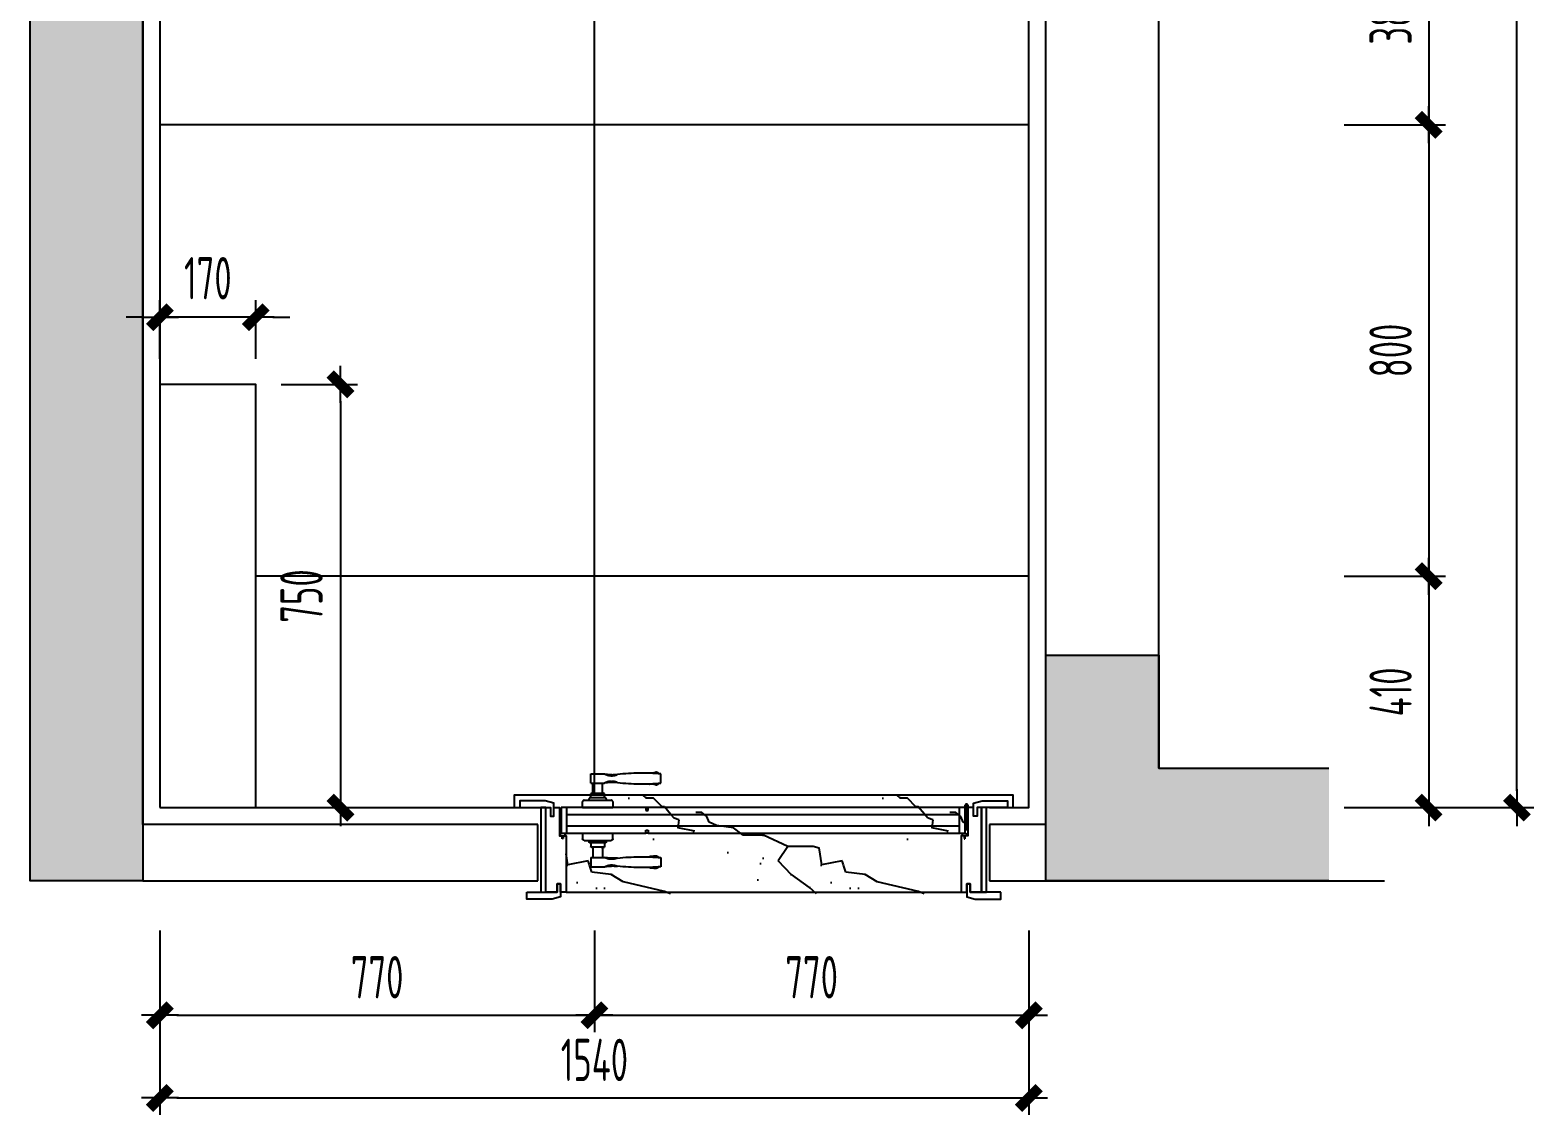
# Model space of a CAD drawing. Header units: inches. Extents: x 96003 to 270950, y -80202 to 65998.
# Drawn here: x 224797 to 227462, y 58090 to 60012 of the extents above; entities that cross this region are included whole.
import ezdxf

# ---------------------------------------------------------------- set-up
doc = ezdxf.new("R2010")
doc.units = ezdxf.units.IN
doc.header["$LTSCALE"] = 10
doc.header["$MEASUREMENT"] = 0
doc.linetypes.add('ACAD_ISO03W100', pattern=[30, 12, -18])
doc.linetypes.add('DASH', pattern=[0.35, 0.25, -0.1])
for name, color, linetype in [('FC-地面造型', 136, 'Continuous'), ('FF-DOOR【门】', 60, 'Continuous'), ('FF-DOOR【门套】', 60, 'Continuous'), ('FF-FINISH【完成面】', 20, 'Continuous'), ('mat', 156, 'Continuous'), ('P-ANNO-DIMS', 250, 'Continuous'), ('WALL', 160, 'Continuous')]:
    doc.layers.add(name, color=color, linetype=linetype)
doc.styles.add('CCD_DIM', font='archs.shx', dxfattribs={"width": 0.7})
doc.dimstyles.new('1.30', dxfattribs={"dimscale": 30, "dimtxt": 2.5, "dimasz": 1, "dimexe": 1, "dimexo": 1.5, "dimgap": 1, "dimtad": 1, "dimdec": 0, "dimrnd": 5, "dimdsep": 46, "dimtxsty": 'CCD_DIM', "dimblk": 'CCD_Dimension_Tick', "dimcen": 1, "dimclrd": 44, "dimclre": 44, "dimclrt": 2, "dimadec": 0, "dimazin": 2, "dimtfac": 1, "dimtdec": 0, "dimtix": 1, "dimtmove": 2, "dimatfit": 3, "dimldrblk": 'CCD_Dimension_Tick', "dimfxl": 5, "dimfxlon": 1, "dimtolj": 1, "dimarcsym": 0})

# ---------------------------------------------------------------- blocks, each defined once
blk = doc.blocks.new('锁具横_现代风格')
at = {"layer": 'mat', "color": 252, "linetype": 'ACAD_ISO03W100', "ltscale": 2}
for p, q in [((-4099.2, 1604.7), (-4099.2, 1614.7)), ((-4045.2, 1614.7), (-4099.2, 1614.7)), ((-4089.6, 1601.7), (-4096.2, 1601.7)), ((-4054.8, 1601.7), (-4089.6, 1601.7)), ((-4087.2, 1599.3), (-4087.2, 1598.7)), ((-4057.2, 1598.7), (-4057.2, 1599.3)), ((-4048.2, 1601.7), (-4054.8, 1601.7)), ((-4045.2, 1614.7), (-4045.2, 1604.7)), ((-4085.7, 1597.2), (-4058.7, 1597.2)), ((-4084.2, 1597.2), (-4084.2, 1590.1)), ((-4083.9, 1589.8), (-4060.5, 1589.8)), ((-4060.2, 1597.2), (-4060.2, 1590.1)), ((-4183.9, 1571.2), (-4183.9, 1555)), ((-4183.9, 1571.2), (-4183.9, 1555)), ((-4060.2, 1571.2), (-4084.2, 1571.2)), ((-4060.2, 1555), (-4084.2, 1555)), ((-4060.2, 1571.2), (-4060.2, 1555))]:
    blk.add_line(p, q, dxfattribs=at)
for points in [[(-4180.6, 1571.4, -0.28759), (-4174.6, 1574.1, 0.060586), (-4164.5, 1573, -0.212877), (-4163.5, 1572.1)], [(-4084, 1589.8, -0.34884), (-4080.6, 1587.2), (-4080.6, 1571.2)], [(-4060.9, 1589.8, 0.311671), (-4063.8, 1587.2), (-4063.8, 1571.2)], [(-4180.6, 1554.8, 0.28759), (-4174.6, 1552.1, -0.060586), (-4164.5, 1553.2, 0.212877), (-4163.5, 1554.1)]]:
    blk.add_lwpolyline(points, format="xyb", dxfattribs=at)
for centre, radius, start, end in [((-4096.2, 1604.7), 3, 180, 270), ((-4089.6, 1599.3), 2.4, 0, 90), ((-4054.8, 1599.3), 2.4, 90, 180), ((-4048.2, 1604.7), 3, 270, 0), ((-4150.3, 1151.7), 420.9, 84.1517, 94.5775), ((-4085.7, 1598.7), 1.5, 180, 270), ((-4083.9, 1590.1), 0.3, 180, 270), ((-4060.5, 1590.1), 0.3, 270, 0), ((-4058.7, 1598.7), 1.5, 270, 0), ((-4150.3, 1974.5), 420.9, 265.4225, 275.8483), ((-4096.7, 1594.7), 26.6, 246.1775, 298.0384), ((-4098.6, 1650.8), 80.9, 263.7444, 280.1567), ((-4096.7, 1531.5), 26.6, 61.9616, 113.8225), ((-4098.6, 1475.4), 80.9, 79.8433, 96.2556), ((-4137.3, 596.4), 976.3, 86.8799, 86.8872)]:
    blk.add_arc(centre, radius, start, end, dxfattribs=at)
blk = doc.blocks.new('*U44')
at = {"layer": 'FF-DOOR【门】', "color": 8, "linetype": 'DASH', "ltscale": 0.5}
for p, q in [((-756, 50, 0), (-756, 48.6, 0)), ((-756, 50, 0), (-746, 50, 0)), ((-755.7, 48.3, 0), (-754.8, 48.3, 0)), ((-746.3, 48.3, 0), (-747.2, 48.3, 0)), ((-746, 50, 0), (-746, 48.6, 0)), ((-744, 45), (-744, 0)), ((-48, 45), (-48, 0)), ((-44, 50), (-44, 48.6)), ((-34, 50), (-44, 50)), ((-43.7, 48.3), (-42.8, 48.3)), ((-35.5, 38.9, 0), (-35.5, -0.1, 0)), ((-34.3, 48.3), (-35.2, 48.3)), ((-34, 50), (-34, 48.6)), ((-39.5, -3.1, 0), (-31.5, -3.1, 0)), ((-35.5, -0.1, 0), (-35.5, -7.1, 0))]:
    blk.add_line(p, q, dxfattribs=at)
at = {"layer": 'FF-DOOR【门】', "color": 8, "linetype": 'DASH', "ltscale": 0.5, "elevation": 0}
blk.add_lwpolyline([(-751.9, 50), (-750.1, 50), (-750.1, 55.3), (-751.9, 55.3)], close=True, dxfattribs=at)
at = {"layer": 'FF-DOOR【门】', "color": 8, "linetype": 'DASH', "ltscale": 0.5}
for points in [[(-38.1, 50), (-39.9, 50), (-39.9, 55.3), (-38.1, 55.3)], [(-604, 40), (-600, 40), (-600, 45.5), (-604, 45.5)], [(-604, 5), (-600, 5), (-600, -0.5), (-604, -0.5)]]:
    blk.add_lwpolyline(points, close=True, dxfattribs=at)
for points in [[(-754, 45), (-604, 45)], [(-604, 0), (-754, 0), (-754, 45)], [(-48, 33), (-744, 33)], [(-604, 45), (-604, 40), (-600, 40), (-600, 45)], [(-600, 45), (-38, 45), (-38, 0), (-600, 0)], [(-744, 12), (-48, 12)]]:
    blk.add_lwpolyline(points, dxfattribs=at)
at = {"layer": 'FF-DOOR【门】', "color": 8, "linetype": 'DASH', "ltscale": 0.5, "elevation": 0}
blk.add_lwpolyline([(-37.5, -0.9), (-37.5, 38.9), (-33.5, 38.9), (-33.5, -0.9)], dxfattribs=at)
at = {"layer": 'FF-DOOR【门】', "color": 8, "linetype": 'DASH', "ltscale": 0.5}
for radius in [3, 2.5]:
    blk.add_circle((-35.5, -3.1, 0), radius, dxfattribs=at)
for centre in [(-751, 48.8, 0), (-39, 48.8)]:
    blk.add_arc(centre, 3.84, 188.5071, 351.4929, dxfattribs=at)
for centre, major_axis in [((-755.7, 48.6, 0), (0.212, 0.212)), ((-746.3, 48.6, 0), (-0.212, 0.212))]:
    blk.add_ellipse(centre, major_axis=major_axis, ratio=1, start_param=2.356194, end_param=3.926991, dxfattribs=at)
at = {"layer": 'FF-DOOR【门】', "color": 8, "linetype": 'DASH', "ltscale": 0.5, "extrusion": (0, 0, -1)}
for centre, major_axis in [((-43.7, 48.6), (0.212, 0.212)), ((-34.3, 48.6), (-0.212, 0.212))]:
    blk.add_ellipse(centre, major_axis=major_axis, ratio=1, start_param=2.356194, end_param=3.926991, dxfattribs=at)
at = {"layer": 'FF-DOOR【门套】', "elevation": 0}
for points in [[(-815, 150), (-761, 150), (-761, 135), (-755, 135), (-755, 150), (-755, 158), (-770, 162), (-770, 162), (-815, 162), (-815, 150)], [(-745, 150), (-755, 150), (-755, 135), (-761, 135), (-761, 150), (-781, 150), (-781, 0), (-773, 0), (-773, 15), (-767, 15), (-767, 0), (-757, 0), (-757, 50), (-745, 50), (-745, 150)], [(-827, 0), (-773, 0), (-773, 15), (-767, 15), (-767, 0), (-767, -8), (-782, -12), (-782, -12), (-827, -12), (-827, 0)]]:
    blk.add_lwpolyline(points, dxfattribs=at)
at = {"layer": 'FF-DOOR【门套】'}
for points in [[(25, 150), (-29, 150), (-29, 135), (-35, 135), (-35, 150), (-35, 158), (-20, 162), (-20, 162), (25, 162), (25, 150)], [(-45, 150), (-35, 150), (-35, 135), (-29, 135), (-29, 150), (-9, 150), (-9, 0), (-17, 0), (-17, 15), (-23, 15), (-23, 0), (-33, 0), (-33, 50), (-45, 50), (-45, 150)], [(37, 0), (-17, 0), (-17, 15), (-23, 15), (-23, 0), (-23, -8), (-8, -12), (-8, -12), (37, -12), (37, 0)]]:
    blk.add_lwpolyline(points, dxfattribs=at)
at = {"layer": 'FF-DOOR【门套】', "elevation": 0}
blk.add_lwpolyline([(-781, 0), (-790, 0), (-790, 150), (-781, 150)], close=True, dxfattribs=at)
at = {"layer": 'FF-DOOR【门套】'}
blk.add_lwpolyline([(0, 0), (-9, 0), (-9, 150), (0, 150)], close=True, dxfattribs=at)
at = {"layer": 'FF-DOOR【门】', "color": 8, "linetype": 'DASH', "ltscale": 0.5, "rotation": 180}
blk.add_blockref('锁具横_现代风格', (-4761.3, 1659.7), dxfattribs=at)
at = {"layer": 'FF-DOOR【门】', "color": 8, "linetype": 'DASH', "ltscale": 0.5, "xscale": -1}
blk.add_blockref('锁具横_现代风格', (-4761.3, -1614.7), dxfattribs=at)
blk = doc.blocks.new('CCD_Dimension_Tick')
at = {"color": 0, "linetype": 'ByBlock'}
for p, q in [((-1.091, 0), (0, 0)), ((0, 0), (1.091, 0))]:
    blk.add_line(p, q, dxfattribs=at)
at = {"color": 0, "linetype": 'Continuous', "const_width": 0.608}
blk.add_lwpolyline([(-0.61, -0.61), (0.61, 0.61)], dxfattribs=at)
blk = doc.blocks.new('*D527')
at = {"layer": 'Defpoints', "color": 0, "linetype": 'ByBlock', "transparency": 16777216}
for p in [(226567.1, 60224.5, 0), (226861.6, 59844.5), (227275.5, 59844.5)]:
    blk.add_point(p, dxfattribs=at)
at = {"layer": 'FF-FINISH【完成面】', "color": 44, "linetype": 'ByBlock', "lineweight": -2, "transparency": 16777216}
for p, q in [((227125.5, 60224.5), (227305.5, 60224.5)), ((227275.5, 60194.5), (227275.5, 59874.5)), ((227125.5, 59844.5), (227305.5, 59844.5))]:
    blk.add_line(p, q, dxfattribs=at)
at = {"layer": 'FF-FINISH【完成面】', "color": 44, "linetype": 'ByBlock', "lineweight": -2, "transparency": 16777216, "xscale": 30, "yscale": 30, "zscale": 30}
for p, rotation in [((227275.5, 60224.5), 90), ((227275.5, 59844.5), 270)]:
    blk.add_blockref('CCD_Dimension_Tick', p, dxfattribs=dict(at, rotation=rotation))
at = {"layer": 'FF-FINISH【完成面】', "color": 2, "linetype": 'ByBlock', "transparency": 16777216, "insert": (227208, 60034.5), "char_height": 75, "attachment_point": 5, "rotation": 90, "style": 'CCD_DIM'}
blk.add_mtext('\\A1;380', dxfattribs=at)
blk = doc.blocks.new('*D528')
at = {"layer": 'Defpoints', "color": 0, "linetype": 'ByBlock', "transparency": 16777216}
for p in [(226861.6, 59844.5), (226861.6, 59044.5), (227275.5, 59044.5)]:
    blk.add_point(p, dxfattribs=at)
at = {"layer": 'FF-FINISH【完成面】', "color": 44, "linetype": 'ByBlock', "lineweight": -2, "transparency": 16777216}
for p, q in [((227125.5, 59844.5), (227305.5, 59844.5)), ((227275.5, 59814.5), (227275.5, 59074.5)), ((227125.5, 59044.5), (227305.5, 59044.5))]:
    blk.add_line(p, q, dxfattribs=at)
at = {"layer": 'FF-FINISH【完成面】', "color": 44, "linetype": 'ByBlock', "lineweight": -2, "transparency": 16777216, "xscale": 30, "yscale": 30, "zscale": 30}
for p, rotation in [((227275.5, 59844.5), 90), ((227275.5, 59044.5), 270)]:
    blk.add_blockref('CCD_Dimension_Tick', p, dxfattribs=dict(at, rotation=rotation))
at = {"layer": 'FF-FINISH【完成面】', "color": 2, "linetype": 'ByBlock', "transparency": 16777216, "insert": (227208, 59444.5), "char_height": 75, "attachment_point": 5, "rotation": 90, "style": 'CCD_DIM'}
blk.add_mtext('\\A1;800', dxfattribs=at)
blk = doc.blocks.new('*D529')
at = {"layer": 'Defpoints', "color": 0, "linetype": 'ByBlock', "transparency": 16777216}
for p in [(226861.6, 59044.5), (226861.6, 58634.5), (227275.5, 58634.5)]:
    blk.add_point(p, dxfattribs=at)
at = {"layer": 'FF-FINISH【完成面】', "color": 44, "linetype": 'ByBlock', "lineweight": -2, "transparency": 16777216}
for p, q in [((227125.5, 59044.5), (227305.5, 59044.5)), ((227275.5, 59014.5), (227275.5, 58664.5)), ((227125.5, 58634.5), (227305.5, 58634.5))]:
    blk.add_line(p, q, dxfattribs=at)
at = {"layer": 'FF-FINISH【完成面】', "color": 44, "linetype": 'ByBlock', "lineweight": -2, "transparency": 16777216, "xscale": 30, "yscale": 30, "zscale": 30}
for p, rotation in [((227275.5, 59044.5), 90), ((227275.5, 58634.5), 270)]:
    blk.add_blockref('CCD_Dimension_Tick', p, dxfattribs=dict(at, rotation=rotation))
at = {"layer": 'FF-FINISH【完成面】', "color": 2, "linetype": 'ByBlock', "transparency": 16777216, "insert": (227208, 58839.5), "char_height": 75, "attachment_point": 5, "rotation": 90, "style": 'CCD_DIM'}
blk.add_mtext('\\A1;410', dxfattribs=at)
blk = doc.blocks.new('*D530')
at = {"layer": 'Defpoints', "color": 0, "linetype": 'ByBlock', "transparency": 16777216}
for p in [(227125.5, 61674.5), (227432, 61674.5), (227125.5, 58634.5)]:
    blk.add_point(p, dxfattribs=at)
at = {"layer": 'FF-FINISH【完成面】', "color": 44, "linetype": 'ByBlock', "lineweight": -2, "transparency": 16777216}
for p, q in [((227282, 61674.5), (227462, 61674.5)), ((227432, 58664.5), (227432, 61644.5)), ((227282, 58634.5), (227462, 58634.5))]:
    blk.add_line(p, q, dxfattribs=at)
at = {"layer": 'FF-FINISH【完成面】', "color": 44, "linetype": 'ByBlock', "lineweight": -2, "transparency": 16777216, "xscale": 30, "yscale": 30, "zscale": 30}
for p, rotation in [((227432, 61674.5), 90), ((227432, 58634.5), 270)]:
    blk.add_blockref('CCD_Dimension_Tick', p, dxfattribs=dict(at, rotation=rotation))
at = {"layer": 'FF-FINISH【完成面】', "color": 2, "linetype": 'ByBlock', "transparency": 16777216, "insert": (227364.5, 60154.5), "char_height": 75, "attachment_point": 5, "rotation": 90, "style": 'CCD_DIM'}
blk.add_mtext('\\A1;3040', dxfattribs=at)
blk = doc.blocks.new('*D531')
at = {"layer": 'Defpoints', "color": 0, "linetype": 'ByBlock', "transparency": 16777216}
for p in [(225027.1, 59044.5, 0), (225797.1, 59044.5, 0), (225797.1, 58266.5)]:
    blk.add_point(p, dxfattribs=at)
at = {"layer": 'FF-FINISH【完成面】', "color": 44, "linetype": 'ByBlock', "lineweight": -2, "transparency": 16777216}
for p, q in [((225027.1, 58416.5), (225027.1, 58236.5)), ((225797.1, 58416.5), (225797.1, 58236.5)), ((225057.1, 58266.5), (225767.1, 58266.5))]:
    blk.add_line(p, q, dxfattribs=at)
at = {"layer": 'FF-FINISH【完成面】', "color": 44, "linetype": 'ByBlock', "lineweight": -2, "transparency": 16777216, "xscale": 30, "yscale": 30, "zscale": 30, "rotation": 180}
blk.add_blockref('CCD_Dimension_Tick', (225027.1, 58266.5), dxfattribs=at)
at = {"layer": 'FF-FINISH【完成面】', "color": 44, "linetype": 'ByBlock', "lineweight": -2, "transparency": 16777216, "xscale": 30, "yscale": 30, "zscale": 30}
blk.add_blockref('CCD_Dimension_Tick', (225797.1, 58266.5), dxfattribs=at)
at = {"layer": 'FF-FINISH【完成面】', "color": 2, "linetype": 'ByBlock', "transparency": 16777216, "insert": (225412.1, 58334), "char_height": 75, "attachment_point": 5, "style": 'CCD_DIM'}
blk.add_mtext('\\A1;770', dxfattribs=at)
blk = doc.blocks.new('*D532')
at = {"layer": 'Defpoints', "color": 0, "linetype": 'ByBlock', "transparency": 16777216}
for p in [(225797.1, 59044.5, 0), (226567.1, 59044.5), (226567.1, 58266.5)]:
    blk.add_point(p, dxfattribs=at)
at = {"layer": 'FF-FINISH【完成面】', "color": 44, "linetype": 'ByBlock', "lineweight": -2, "transparency": 16777216}
for p, q in [((225797.1, 58416.5), (225797.1, 58236.5)), ((226567.1, 58416.5), (226567.1, 58236.5)), ((225827.1, 58266.5), (226537.1, 58266.5))]:
    blk.add_line(p, q, dxfattribs=at)
at = {"layer": 'FF-FINISH【完成面】', "color": 44, "linetype": 'ByBlock', "lineweight": -2, "transparency": 16777216, "xscale": 30, "yscale": 30, "zscale": 30, "rotation": 180}
blk.add_blockref('CCD_Dimension_Tick', (225797.1, 58266.5), dxfattribs=at)
at = {"layer": 'FF-FINISH【完成面】', "color": 44, "linetype": 'ByBlock', "lineweight": -2, "transparency": 16777216, "xscale": 30, "yscale": 30, "zscale": 30}
blk.add_blockref('CCD_Dimension_Tick', (226567.1, 58266.5), dxfattribs=at)
at = {"layer": 'FF-FINISH【完成面】', "color": 2, "linetype": 'ByBlock', "transparency": 16777216, "insert": (226182.1, 58334), "char_height": 75, "attachment_point": 5, "style": 'CCD_DIM'}
blk.add_mtext('\\A1;770', dxfattribs=at)
blk = doc.blocks.new('*D533')
at = {"layer": 'Defpoints', "color": 0, "linetype": 'ByBlock', "transparency": 16777216}
for p in [(225027.07781, 58416.5), (226567.07781, 58416.5), (226567.07781, 58120)]:
    blk.add_point(p, dxfattribs=at)
at = {"layer": 'FF-FINISH【完成面】', "color": 44, "linetype": 'ByBlock', "lineweight": -2, "transparency": 16777216}
for p, q in [((225027.07781, 58270), (225027.07781, 58090)), ((226567.07781, 58270), (226567.07781, 58090)), ((225057.07781, 58120), (226537.07781, 58120))]:
    blk.add_line(p, q, dxfattribs=at)
at = {"layer": 'FF-FINISH【完成面】', "color": 44, "linetype": 'ByBlock', "lineweight": -2, "transparency": 16777216, "xscale": 30, "yscale": 30, "zscale": 30, "rotation": 180}
blk.add_blockref('CCD_Dimension_Tick', (225027.07781, 58120), dxfattribs=at)
at = {"layer": 'FF-FINISH【完成面】', "color": 44, "linetype": 'ByBlock', "lineweight": -2, "transparency": 16777216, "xscale": 30, "yscale": 30, "zscale": 30}
blk.add_blockref('CCD_Dimension_Tick', (226567.07781, 58120), dxfattribs=at)
at = {"layer": 'FF-FINISH【完成面】', "color": 2, "linetype": 'ByBlock', "transparency": 16777216, "insert": (225797.07781, 58187.5), "char_height": 75, "attachment_point": 5, "style": 'CCD_DIM'}
blk.add_mtext('\\A1;1540', dxfattribs=at)
blk = doc.blocks.new('*D856')
at = {"layer": 'Defpoints', "color": 0, "linetype": 'ByBlock', "transparency": 16777216}
for p in [(225197.1, 59384.5), (224933.2, 58634.5), (225347.1, 58634.5)]:
    blk.add_point(p, dxfattribs=at)
at = {"layer": 'FF-FINISH【完成面】', "color": 44, "linetype": 'ByBlock', "lineweight": -2, "transparency": 16777216}
for p, q in [((225242.1, 59384.5), (225377.1, 59384.5)), ((225347.1, 59354.5), (225347.1, 58664.5)), ((225197.1, 58634.5), (225377.1, 58634.5))]:
    blk.add_line(p, q, dxfattribs=at)
at = {"layer": 'FF-FINISH【完成面】', "color": 44, "linetype": 'ByBlock', "lineweight": -2, "transparency": 16777216, "xscale": 30, "yscale": 30, "zscale": 30}
for p, rotation in [((225347.1, 59384.5), 90), ((225347.1, 58634.5), 270)]:
    blk.add_blockref('CCD_Dimension_Tick', p, dxfattribs=dict(at, rotation=rotation))
at = {"layer": 'FF-FINISH【完成面】', "color": 2, "linetype": 'ByBlock', "transparency": 16777216, "insert": (225278, 59009.5), "char_height": 75, "attachment_point": 5, "rotation": 90, "style": 'CCD_DIM'}
blk.add_mtext('\\A1;750', dxfattribs=at)
blk = doc.blocks.new('*D857')
at = {"layer": 'Defpoints', "color": 0, "linetype": 'ByBlock', "transparency": 16777216}
for p in [(225027.1, 59503.5), (225027.1, 59384.5), (225197.1, 59384.5)]:
    blk.add_point(p, dxfattribs=at)
at = {"layer": 'FF-FINISH【完成面】', "color": 44, "linetype": 'ByBlock', "lineweight": -2, "transparency": 16777216}
for p, q in [((225027.1, 59429.5), (225027.1, 59533.5)), ((225197.1, 59429.5), (225197.1, 59533.5)), ((224997.1, 59503.5), (224967.1, 59503.5)), ((225197.1, 59503.5), (225027.1, 59503.5)), ((225227.1, 59503.5), (225257.1, 59503.5))]:
    blk.add_line(p, q, dxfattribs=at)
at = {"layer": 'FF-FINISH【完成面】', "color": 44, "linetype": 'ByBlock', "lineweight": -2, "transparency": 16777216, "xscale": 30, "yscale": 30, "zscale": 30}
blk.add_blockref('CCD_Dimension_Tick', (225027.1, 59503.5), dxfattribs=at)
at = {"layer": 'FF-FINISH【完成面】', "color": 44, "linetype": 'ByBlock', "lineweight": -2, "transparency": 16777216, "xscale": 30, "yscale": 30, "zscale": 30, "rotation": 180}
blk.add_blockref('CCD_Dimension_Tick', (225197.1, 59503.5), dxfattribs=at)
at = {"layer": 'FF-FINISH【完成面】', "color": 2, "linetype": 'ByBlock', "transparency": 16777216, "insert": (225112.1, 59572.6), "char_height": 75, "attachment_point": 5, "style": 'CCD_DIM'}
blk.add_mtext('\\A1;170', dxfattribs=at)

msp = doc.modelspace()

# ---------------------------------------------------------------- hatches: boundary and pattern name
at = {"linetype": 'ByBlock'}
msp.add_hatch(color=8, dxfattribs=at).paths.add_polyline_path([(227098.6, 58504.5), (227098.6, 58704.5), (226797.1, 58704.5), (226797.1, 58904.5), (226597.1, 58904.5), (226597.1, 58504.5)])
at = {"layer": 'FC-地面造型', "linetype": 'ByBlock'}
h = msp.add_hatch(dxfattribs=at)
h.set_pattern_fill('大理石', color=250, scale=100, angle=90, double=1)
h.set_pattern_definition([(131.98721, (102187.786, 56815.225), (-450.00001, 599.99999), [9.6097, -2008.4338]), (158.19859, (102202.786, 56672.37), (-900, 300), [34.6189, -2388.7052]), (150.945396, (102219.93, 56665.225), (-450.000013, 299.99998), [14.708, -3073.9809]), (180, (102207.07, 56672.37), (1e-13, 300), [4.2857, -445.7143]), (161.56505, (102196.36, 56812.37), (-450, 6e-07), [9.0351, -939.6482]), (261.469234, (102196.357, 56812.37), (-3e-06, -299.999999), [14.4455, -3019.1166]), (169.215702, (102224.214, 56792.37), (-1800.000001, 300.000001), [30.5394, -3176.0943]), (152.132996, (102087.072, 56566.654), (-2250.0000088, 1199.9999854), [70.2946, -14691.5649]), (90, (102021.1, 56570.97), (-450, 1e-13), [0, -300]), (154.983106, (101939.214, 56765.225), (-1349.999999, 600.0000015), [47.2941, -4918.5894]), (171.43911, (102117.072, 56880.939), (-4049.99997446, 599.999999), [67.177, -14040.0018]), (172.874984, (102076.357, 56715.225), (-2250.0000023, 299.999982), [34.5525, -7221.4794]), (166.75948, (102170.643, 56685.225), (-1349.999999, 300.000003), [74.8468, -7784.0652]), (90, (102170.42, 56638.46), (-450, 1e-13), [0, -300]), (90, (102175.24, 56643.3), (-450, 1e-13), [0, -300]), (90, (102151.16, 56677), (-450, 1e-13), [0, -300]), (90, (102098.17, 56667.4), (-450, 1e-13), [0, -300]), (149.036243, (102097.786, 56702.368), (-450.000013, 299.999976), [24.9898, -5222.8668]), (90, (102077.2, 56715.2), (-450, 1e-13), [0, -300]), (90, (102093.35, 56677), (-450, 1e-13), [0, -300]), (90, (102064.45, 56691.5), (-450, 1e-13), [0, -300]), (90, (102107.8, 56677), (-450, 1e-13), [0, -300]), (140.19443, (102138.5, 56850.94), (-450, 300), [11.1575, -2331.9174]), (180, (102151.36, 56850.94), (1e-13, 300), [12.8571, -437.1428]), (133.66778, (102166.357, 56835.225), (-899.999998, 900.000001), [21.7242, -4540.3476]), (180, (102170.64, 56835.23), (1e-13, 300), [4.2857, -445.7143]), (129.80557, (102181.357, 56822.368), (-450.000018, 599.999986), [16.7362, -3497.8761]), (90, (102151.16, 56778.25), (-450, 1e-13), [0, -300]), (90, (102137.56, 56851.6), (-450, 1e-13), [0, -300]), (90, (102137.56, 56851.6), (-450, 1e-13), [0, -300]), (119.357754, (102129.93, 56858.08), (-450.000003, 899.999998), [26.2251, -2727.4089]), (90, (102107.8, 56850.55), (-450, 1e-13), [0, -300]), (236.309932, (101939.214, 56765.225), (-449.999992, -600.000004), [30.9047, -3214.0914]), (98.130102, (101999.214, 56732.368), (-449.9999973, 2999.999979), [30.3046, -6333.6564]), (137.862405, (102007.786, 56665.225), (-1349.9999987, 1200.0000005), [40.4566, -8455.4247]), (104.620874, (102024.929, 56599.51), (-450.0000188, 1799.999995), [67.9135, -7063.005]), (90, (101997, 56624), (-450, 1e-13), [0, -300]), (108.43495, (102042.07, 56719.51), (-449.999999, 1200), [13.5526, -2832.4972]), (106.699244, (102037.79, 56732.37), (-2.5e-05, 299.999994), [7.4574, -1558.5886]), (191.093723, (102035.643, 56739.51), (-3149.9999705, -600.0000052), [37.1222, -7758.5496]), (90, (102016.28, 56701.1), (-450, 1e-13), [0, -300]), (90, (101998.37, 56732.2), (-450, 1e-13), [0, -300]), (90, (102050, 56691.5), (-450, 1e-13), [0, -300]), (90, (101953.65, 56652.9), (-450, 1e-13), [0, -300]), (90, (101972.92, 56638.46), (-450, 1e-13), [0, -300]), (134.144903, (101945.643, 56715.225), (-900, 900.0000015), [33.8439, -7073.3706]), (144.582945, (101977.786, 56692.368), (-449.9999982, 300.0000008), [39.4413, -8243.2212]), (90, (101945.35, 56715.63), (-450, 1e-13), [0, -300]), (90, (101968.1, 56672.2), (-450, 1e-13), [0, -300]), (90, (101945.35, 56715.63), (-450, 1e-13), [0, -300]), (90, (101978.5, 56692.4), (-450, 1e-13), [0, -300]), (165.068583, (101994.93, 56762.37), (-1350, 300), [11.0887, -2317.5375]), (180, (101984.2, 56765.23), (1e-13, 300), [45, -405]), (140.19443, (101795.643, 56818.08), (-450, 300), [11.1575, -2331.9174]), (90, (101891.03, 56734.86), (-450, 1e-13), [0, -300]), (90, (101895.85, 56744.5), (-450, 1e-13), [0, -300]), (90, (101886.2, 56705.94), (-450, 1e-13), [0, -300]), (90, (101833.23, 56754.15), (-450, 1e-13), [0, -300]), (143.130102, (101859.93, 56785.225), (-450, 300.0000004), [21.4286, -4478.5713]), (180, (101896.36, 56785.23), (1e-13, 300), [36.4286, -413.5714]), (90, (101895.63, 56785.27), (-450, 1e-13), [0, -300]), (113.19859, (101799.93, 56808.08), (-450, 900), [10.8797, -2273.8522]), (156.03751, (101806.36, 56805.225), (-900, 300), [7.0349, -1470.2938]), (156.03751, (101812.79, 56802.37), (-900, 300), [7.0349, -1470.2938]), (171.869898, (101842.786, 56798.082), (-2250.0000002, 300.0000013), [30.3046, -6333.6564]), (180, (101787.07, 56825.23), (1e-13, 300), [10.7143, -439.2857]), (90, (101772.07, 56792.27), (-450, 1e-13), [0, -300])])
h.paths.add_polyline_path([(226447.1, 58481.6), (226447.1, 58581.5), (226459.1, 58581.5), (226459.1, 58656.5), (225735.1, 58656.5), (225735.1, 58581.5), (225747.1, 58581.5), (225747.1, 58481.6)])
edge = h.paths.add_edge_path(flags=16)
edge.add_arc((226364.8, 58622.6), 80.9, 263.7444, 280.1522, ccw=False)
edge.add_arc((226366.7, 58566.5), 26.6, 246.1775, 297.7191)
edge = h.paths.add_edge_path(flags=16)
edge.add_arc((226366.7, 58503.3), 26.6, 61.9616, 113.8225, ccw=False)
edge.add_line((226379.2, 58526.8), (226379.4, 58526.8))
edge.add_arc((226364.8, 58447.2), 80.9, 79.5735, 95.5724)
edge.add_arc((226313.1, 58946.3), 420.9, 268.1895, 275.9797, ccw=False)
edge.add_arc((226298.4, 58526.6), 1.7, 251.0835, 326.5798, ccw=False)
edge.add_arc((226298.2, 58482.9), 42.1, 90.53, 101.6465)
edge.add_arc((226287.9, 58530.1), 6.22, 180, 286.5915, ccw=False)
edge.add_line((226281.7, 58530.1), (226279.5, 58526.8))
edge.add_arc((226313.1, 58946.3), 420.9, 265.423, 275.8483)
edge = h.paths.add_edge_path(flags=16)
edge.add_arc((226313.1, 58123.5), 420.9, 91.8105, 94.5775)
edge.add_line((226279.5, 58543), (226281.7, 58539.7))
edge.add_arc((226287.9, 58539.7), 6.22, 73.4085, 180, ccw=False)
edge.add_arc((226298.2, 58587), 42.1, 258.3535, 269.47)
edge.add_arc((226298.4, 58543.2), 1.7, 33.4202, 108.9165, ccw=False)
edge = h.paths.add_edge_path(flags=16)
edge.add_arc((226414.5, 58568.6), 8.72, 163.25, 394.304)
edge.add_line((226421.7, 58573.5), (226408.6, 58573.5))
edge.add_line((226408.6, 58573.5), (226407.9, 58573.4))
edge.add_arc((226408.6, 58571.1), 2.4, 106.5716, 180)
edge = h.paths.add_edge_path(flags=16)
edge.add_arc((226402.9, 58558.2), 3.43, 95.5927, 164.8356)
edge.add_arc((226406.7, 58553.6), 8.99, 142.5404, 472.8484)
edge.add_arc((226402.9, 58561.9), 0.3, 270, 360, ccw=False)
edge.add_line((226402.9, 58561.6), (226402.5, 58561.6))
edge = h.paths.add_edge_path(flags=16)
edge.add_line((226403.2, 58573.5), (226403.2, 58570.5))
edge.add_arc((226404.7, 58570.5), 1.5, 180, 360)
edge.add_line((226406.2, 58570.5), (226406.2, 58573.5))
edge.add_line((226406.2, 58573.5), (226403.2, 58573.5))
edge = h.paths.add_edge_path(flags=0)
edge.add_arc((226377.7, 58570.5), 1.5, 150.2551, 270)
edge.add_arc((226355.4, 58558.3), 24.7, 25.8466, 56.8473)
edge.add_arc((226375, 58577.4), 6.26, 165.433, 282.6761)
edge = h.paths.add_edge_path(flags=16)
edge.add_arc((226379.5, 58558.2), 3.43, 15.1644, 113.8338, ccw=False)
edge.add_line((226382.8, 58559.1), (226382.8, 58542.8))
edge.add_arc((226326.1, 57568.2), 976.3, 86.6657, 86.9617)
edge.add_line((226377.8, 58543), (226382.8, 58543))
edge.add_line((226382.8, 58543), (226382.8, 58559.1))
edge.add_arc((226382.1, 58566.7), 7.65, 275.7286, 522.7395)
edge.add_arc((226373.8, 58571.1), 2.4, 293.8338, 540)
edge.add_line((226371.4, 58571.1), (226364.2, 58586.5))
edge.add_line((226364.2, 58586.5), (226371.4, 58571.1))
edge.add_arc((226369.6, 58562.7), 8.62, -9.3853, 78.2521, ccw=False)
at = {"layer": 'P-ANNO-DIMS'}
msp.add_hatch(color=8, dxfattribs=at).paths.add_polyline_path([(225197.1, 61104.5), (224997.1, 61104.5), (224997.1, 58504.5), (224797.1, 58504.5), (224797.1, 61504.5), (225197.1, 61504.5)])

# ---------------------------------------------------------------- linework, layer by layer
at = {"color": 6}
msp.add_lwpolyline([(225197.1, 61104.5), (224997.1, 61104.5), (224997.1, 58504.5), (224797.1, 58504.5), (224797.1, 61504.5), (225197.1, 61504.5)], close=True, dxfattribs=at)
at = {"color": 8, "linetype": 'ByBlock'}
msp.add_lwpolyline([(227098.6, 58504.5), (226597.1, 58504.5), (226597.1, 58904.5), (226797.1, 58904.5), (226797.1, 58704.5), (227098.6, 58704.5)], dxfattribs=at)
at = {"layer": 'FC-地面造型', "color": 136, "linetype": 'ByBlock'}
for p, q in [((225797.1, 58656.5, 0), (225797.1, 60224.5, 0)), ((226567.1, 59844.5, 0), (225027.1, 59844.5, 0)), ((226567.1, 59044.5, 0), (225197.1, 59044.5, 0))]:
    msp.add_line(p, q, dxfattribs=at)
at = {"layer": 'FC-地面造型', "linetype": 'ByBlock'}
msp.add_line((225747.1, 58484.5, 0), (226447.1, 58484.5), dxfattribs=at)
at = {"layer": 'FC-地面造型', "color": 136, "linetype": 'ByBlock'}
msp.add_lwpolyline([(225027.1, 58634.5), (225197.1, 58634.5), (225197.1, 59384.5), (225027.1, 59384.5)], dxfattribs=at)
at = {"layer": 'FC-地面造型', "linetype": 'ByBlock'}
msp.add_lwpolyline([(226529.1, 58634.5), (226539.1, 58634.5), (226539.1, 58646.5), (226539.1, 58656.5), (225655.1, 58656.5), (225655.1, 58634.5)], dxfattribs=at)
at = {"layer": 'FF-FINISH【完成面】'}
for p, q in [((225027.1, 60254.5), (225027.1, 58634.5)), ((225027.1, 58634.5), (225697.1, 58634.5))]:
    msp.add_line(p, q, dxfattribs=at)
msp.add_lwpolyline([(226497.1, 58634.5), (226567.1, 58634.5), (226567.1, 61074.5)], dxfattribs=at)
at = {"layer": 'WALL'}
for p, q in [((224797.1, 58604.5), (224797.1, 61904.5)), ((226797.1, 58704.5), (226797.1, 61804.5)), ((224997.1, 58604.5), (224997.1, 61104.5)), ((226597.1, 58604.5), (226597.1, 61104.5)), ((225697.1, 58604.5), (224997.1, 58604.5)), ((225697.1, 58504.5), (225697.1, 58604.5)), ((226597.1, 58604.5), (226497.1, 58604.5)), ((226497.1, 58604.5), (226497.1, 58504.5)), ((224997.1, 58504.5), (225697.1, 58504.5)), ((226497.1, 58504.5), (227197.1, 58504.5))]:
    msp.add_line(p, q, dxfattribs=at)

# ---------------------------------------------------------------- block references
at = {"xscale": -1, "rotation": 180}
msp.add_blockref('*U44', (226492.1, 58634.5), dxfattribs=at)

# ---------------------------------------------------------------- dimensions: what is measured, and where the dimension line sits
at = {"layer": 'FF-FINISH【完成面】', "linetype": 'ByBlock'}
for base, p1, p2, picture, middle in [((227432, 61674.5), (227125.5, 58634.5), (227125.5, 61674.5), '*D530', (227364.5, 60154.5)), ((227275.5, 59844.5), (226567.1, 60224.5, 0), (226861.6, 59844.5), '*D527', (227208, 60034.5)), ((227275.5, 59044.5), (226861.6, 59844.5), (226861.6, 59044.5), '*D528', (227208, 59444.5)), ((225347.1, 58634.5), (225197.1, 59384.5), (224933.2, 58634.5), '*D856', (225278, 59009.5)), ((227275.5, 58634.5), (226861.6, 59044.5), (226861.6, 58634.5), '*D529', (227208, 58839.5))]:
    dim = msp.add_linear_dim(base=base, p1=p1, p2=p2, angle=90, dimstyle='1.30', dxfattribs=at)
    dim.commit()
    dim.dimension.update_dxf_attribs({"geometry": picture, "text_midpoint": middle})
for base, p1, p2, picture, middle in [((225027.1, 59503.5), (225197.1, 59384.5), (225027.1, 59384.5), '*D857', (225112.1, 59572.6)), ((225797.1, 58266.5), (225027.1, 59044.5, 0), (225797.1, 59044.5, 0), '*D531', (225412.1, 58334)), ((226567.1, 58266.5), (225797.1, 59044.5, 0), (226567.1, 59044.5), '*D532', (226182.1, 58334)), ((226567.1, 58120), (225027.1, 58416.5), (226567.1, 58416.5), '*D533', (225797.1, 58187.5))]:
    dim = msp.add_linear_dim(base=base, p1=p1, p2=p2, dimstyle='1.30', dxfattribs=at)
    dim.commit()
    dim.dimension.update_dxf_attribs({"geometry": picture, "text_midpoint": middle})

doc.saveas('drawing.dxf')
